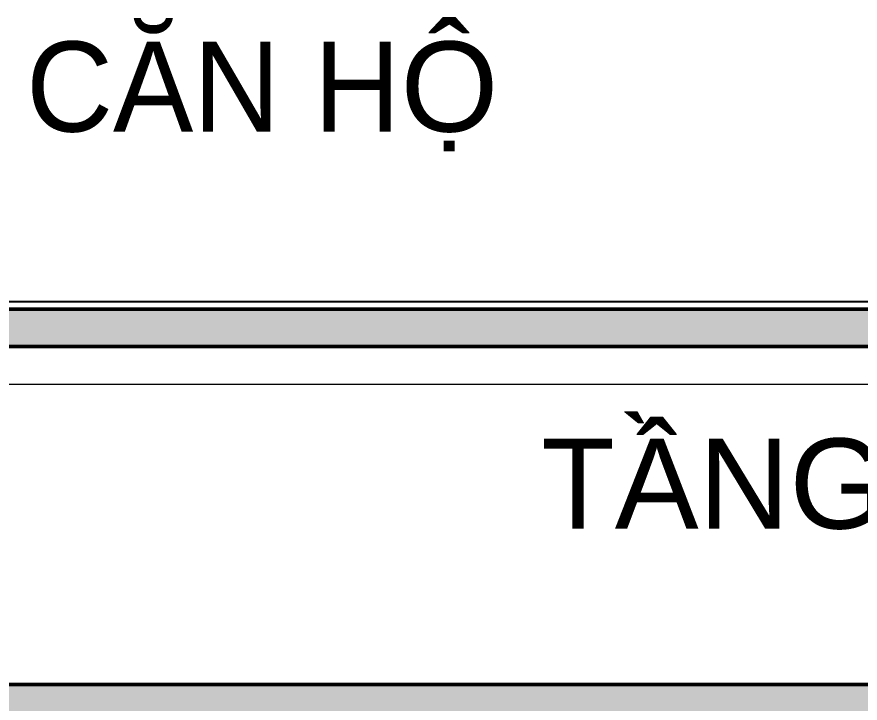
# Model space of a CAD drawing. Header units: millimetres. Extents: x 573003 to 1294762, y -9906 to 413061.
# Drawn here: x 661226 to 666847, y 37351 to 41922 of the extents above; entities that cross this region are included whole.
import ezdxf

# ---------------------------------------------------------------- set-up
doc = ezdxf.new("R2010")
doc.units = ezdxf.units.MM
doc.header["$MEASUREMENT"] = 0
doc.linetypes.add('IMPORT-CE', pattern=[135, 90, -15, 15, -15])
for name, color, linetype in [('A-ANNO-ROOM', 50, 'Continuous'), ('A-ELEV-13FINE', 8, 'Continuous'), ('A-STRUCT-OTLN', 3, 'Continuous'), ('A-WALL-PATT', 251, 'Continuous')]:
    doc.layers.add(name, color=color, linetype=linetype)
for name, color, linetype, lineweight in [('KT-Net cot', 2, 'Continuous', 50), ('KT-Net manh', 251, 'Continuous', 13), ('KT-Net truc', 18, 'Continuous', 15)]:
    doc.layers.add(name, color=color, linetype=linetype, lineweight=lineweight)
doc.styles.add('HBA-Text', font='GOTHIC.TTF')

# ---------------------------------------------------------------- blocks, each defined once
blk = doc.blocks.new('Apart Typ Floor')
at = {"layer": 'A-WALL-PATT'}
h = blk.add_hatch(color=256, dxfattribs=at)
h.dxf.hatch_style = 1
h.paths.add_polyline_path([(-900, 200), (-1100, 200), (-1100, -800), (-900, -800), (-900, -150), (0, -150), (0, -800), (300, -800), (300, -250), (20700, -250), (20700, -800), (21000, -800), (21000, -150), (21900, -150), (21900, -800), (22100, -800), (22100, 200), (21900, 200), (21900, 0), (-900, 0)])
at = {"layer": 'A-ELEV-13FINE'}
blk.add_lwpolyline([(0, 50), (9400, 50)], dxfattribs=at)
at = {"layer": 'A-STRUCT-OTLN'}
for points in [[(0, 0), (21000, 0), (21000, -150)], [(20700, -250), (300, -250)]]:
    blk.add_lwpolyline(points, dxfattribs=at)
at = {"layer": 'KT-Net cot'}
blk.add_lwpolyline([(-900, 200), (-1100, 200), (-1100, -800), (-900, -800), (-900, -150), (0, -150), (0, -800), (300, -800), (300, -250), (20700, -250), (20700, -800), (21000, -800), (21000, -150), (21900, -150), (21900, -800), (22100, -800), (22100, 200), (21900, 200), (21900, 0), (-900, 0)], close=True, dxfattribs=at)
blk = doc.blocks.new('A$C52FE36A4')
at = {"layer": 'A-ANNO-ROOM', "ltscale": 800, "extrusion": (2.65424e-07, 1.15182e-05, 1), "insert": (1742.6, 960.3, 3.5), "char_height": 600, "width": 6000, "attachment_point": 2, "text_direction": (1, 0, 0), "style": 'HBA-Text'}
blk.add_mtext('CĂN H{\\fArial|b0|i0|c0|p34;Ộ}', dxfattribs=at)

msp = doc.modelspace()

# ---------------------------------------------------------------- hatches: boundary and pattern name
at = {"layer": 'A-WALL-PATT'}
h = msp.add_hatch(color=256, dxfattribs=at)
h.dxf.hatch_style = 1
h.paths.add_polyline_path([(657166.5, 37875.6), (657366.5, 37875.6), (657366.5, 37475.6), (658615.5, 37475.6), (658615.5, 37875.6), (658815.5, 37875.6), (658815.5, 37475.6), (679415.5, 37475.6), (679415.5, 37875.6), (679615.5, 37875.6), (679615.5, 37475.6), (680947.1, 37475.6), (680947.1, 37875.6), (681147.1, 37875.6), (681147.1, 37225.6), (657166.5, 37225.6)])

# ---------------------------------------------------------------- linework, layer by layer
at = {"layer": 'KT-Net cot', "elevation": 0}
msp.add_lwpolyline([(657166.5, 37875.6), (657366.5, 37875.6), (657366.5, 37475.6), (658615.5, 37475.6), (658615.5, 37875.6), (658815.5, 37875.6), (658815.5, 37475.6), (679415.5, 37475.6), (679415.5, 37875.6), (679615.5, 37875.6), (679615.5, 37475.6), (680947.1, 37475.6), (680947.1, 37875.6), (681147.1, 37875.6), (681147.1, 37225.6), (657166.5, 37225.6)], close=True, dxfattribs=at)
at = {"layer": 'KT-Net manh', "ltscale": 1500}
msp.add_line((658915.5, 39475.6, 0), (679315.5, 39475.6, 0), dxfattribs=at)
at = {"layer": 'KT-Net truc', "linetype": 'IMPORT-CE', "ltscale": 20}
for p, q in [((573990.5, 39975.6, 0), (690764.9, 39975.6, 0)), ((573990.5, 37475.6, 0), (690764.9, 37475.6, 0))]:
    msp.add_line(p, q, dxfattribs=at)

# ---------------------------------------------------------------- block references
at = {"layer": 'A-ANNO-ROOM'}
msp.add_blockref('A$C52FE36A4', (661118.5, 40797.4), dxfattribs=at)
at = {"layer": 'KT-Net manh'}
msp.add_blockref('Apart Typ Floor', (658615.5, 39975.6, 0), dxfattribs=at)

# ---------------------------------------------------------------- texts
at = {"layer": 'A-ANNO-ROOM', "ltscale": 800, "insert": (668062.7, 39113.1, 0), "char_height": 600, "width": 8422.22, "attachment_point": 2, "style": 'HBA-Text'}
msp.add_mtext('T{\\fArial|b0|i0|c0|p34;ẦNG KỸ THUẬT}', dxfattribs=at)

doc.saveas('drawing.dxf')
